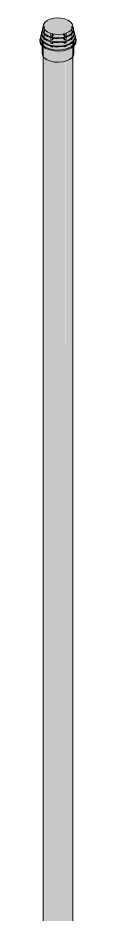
# Model space of a CAD drawing. Header units: metres. Extents: x 42.1 to 94.3, y -3.4 to 61.2.
# Drawn here: x 87.686 to 87.748, y 44.333 to 45.852 of the extents above; entities that cross this region are included whole.
import ezdxf

# ---------------------------------------------------------------- set-up
doc = ezdxf.new("R2010")
doc.units = ezdxf.units.M
doc.layers.add('P-PIPE', color=7, linetype='Continuous', lineweight=5)

# ---------------------------------------------------------------- blocks, each defined once
blk = doc.blocks.new('Terminal de Ventilacao - Serie Normal - Esgoto - MEP - Tigre - Standard-233324-3D_DT_01')
at = {"layer": 'P-PIPE', "true_color": 0xf5ebeb}
for points in [[(6.6611, 45.8239), (6.6693, 45.825), (6.6735, 45.826), (6.66, 45.8449), (6.6466, 45.8498), (6.6415, 45.8474), (6.6378, 45.8444), (6.6355, 45.841), (6.6349, 45.8373), (6.6362, 45.8335), (6.6388, 45.8304), (6.643, 45.8276), (6.6484, 45.8255), (6.6546, 45.8242), (6.66, 45.8239)], [(6.6735, 45.826), (6.6786, 45.8284), (6.6823, 45.8314), (6.6846, 45.8348), (6.6852, 45.8385), (6.684, 45.8421), (6.6813, 45.8454), (6.6771, 45.8483), (6.6717, 45.8504), (6.6655, 45.8516), (6.6575, 45.8518), (6.6525, 45.8513), (6.6466, 45.8498), (6.66, 45.8449), (6.6732, 45.8266)], [(6.6612, 45.8182), (6.6695, 45.8193), (6.675, 45.8209), (6.6802, 45.8236), (6.6837, 45.8266), (6.6857, 45.8297), (6.6863, 45.8337), (6.685, 45.8372), (6.6843, 45.8343), (6.6836, 45.8334), (6.6834, 45.8326), (6.6831, 45.8325), (6.6821, 45.8312), (6.6786, 45.8284), (6.6739, 45.826), (6.6739, 45.8223), (6.6712, 45.8215), (6.6695, 45.8231), (6.6693, 45.825), (6.6676, 45.8245), (6.66, 45.8239), (6.6535, 45.8244), (6.6521, 45.8247), (6.6521, 45.8227), (6.6502, 45.8209), (6.6478, 45.8216), (6.6478, 45.8257), (6.6423, 45.8281), (6.6386, 45.8307), (6.6378, 45.8316), (6.6366, 45.8316), (6.636, 45.8339), (6.6349, 45.837), (6.6344, 45.8361), (6.6338, 45.8323), (6.6354, 45.8279), (6.6386, 45.8245), (6.6434, 45.8216), (6.6495, 45.8195), (6.6543, 45.8186)], [(6.6613, 45.7975), (6.6702, 45.7986), (6.6765, 45.8002), (6.6826, 45.803), (6.6872, 45.8067), (6.6899, 45.8109), (6.6906, 45.8153), (6.6894, 45.8191), (6.6885, 45.815), (6.686, 45.8113), (6.6816, 45.8079), (6.6757, 45.8052), (6.6739, 45.8048), (6.6739, 45.8039), (6.6714, 45.803), (6.6705, 45.8039), (6.6675, 45.8033), (6.6611, 45.8027), (6.6521, 45.8034), (6.6514, 45.8035), (6.6505, 45.8026), (6.6478, 45.8033), (6.6478, 45.8043), (6.645, 45.8051), (6.6389, 45.8078), (6.6348, 45.8108), (6.6317, 45.8149), (6.6303, 45.8185), (6.6302, 45.8183), (6.6295, 45.8139), (6.6308, 45.8095), (6.6347, 45.8051), (6.6398, 45.8018), (6.6465, 45.7993), (6.6546, 45.7979), (6.6613, 45.7975)], [(6.6613, 45.8041), (6.6699, 45.8051), (6.6757, 45.8066), (6.6825, 45.8101), (6.6864, 45.8135), (6.6886, 45.8169), (6.6893, 45.8212), (6.688, 45.8252), (6.6872, 45.8216), (6.6844, 45.8177), (6.6799, 45.8144), (6.6739, 45.8115), (6.6739, 45.8098), (6.6714, 45.8089), (6.6693, 45.8107), (6.6675, 45.8104), (6.6611, 45.8098), (6.6521, 45.8101), (6.6503, 45.8084), (6.6478, 45.8092), (6.6478, 45.8114), (6.647, 45.8115), (6.6402, 45.8145), (6.6361, 45.8173), (6.6332, 45.8208), (6.632, 45.8247), (6.6315, 45.824), (6.6309, 45.8195), (6.6321, 45.8155), (6.6362, 45.8111), (6.6403, 45.8084), (6.6472, 45.8058), (6.6551, 45.8044), (6.6611, 45.8041)], [(6.6612, 45.8112), (6.6696, 45.8122), (6.6749, 45.8136), (6.6808, 45.8164), (6.685, 45.8201), (6.6872, 45.8238), (6.6878, 45.8273), (6.6865, 45.8312), (6.6857, 45.828), (6.6834, 45.8246), (6.679, 45.8213), (6.6739, 45.8189), (6.6739, 45.816), (6.6713, 45.8152), (6.6695, 45.8168), (6.6694, 45.8178), (6.6679, 45.8175), (6.6612, 45.8168), (6.6525, 45.8175), (6.6521, 45.8176), (6.6521, 45.8164), (6.6502, 45.8147), (6.6478, 45.8154), (6.6477, 45.8185), (6.6416, 45.821), (6.6374, 45.824), (6.6346, 45.8274), (6.6335, 45.8309), (6.6329, 45.8299), (6.6325, 45.8255), (6.6335, 45.822), (6.6373, 45.8179), (6.6416, 45.8151), (6.6473, 45.8129), (6.654, 45.8115)], [(6.6366, 45.8315), (6.6378, 45.8316), (6.6366, 45.8331), (6.6366, 45.8316)], [(6.6831, 45.8326), (6.6836, 45.8326), (6.6834, 45.833), (6.6831, 45.8326)], [(6.6612, 45.7767), (6.6681, 45.7774), (6.6745, 45.7791), (6.6745, 45.7978), (6.6675, 45.7962), (6.6611, 45.7957), (6.6521, 45.7963), (6.6444, 45.7981), (6.638, 45.8009), (6.6335, 45.8042), (6.6331, 45.8046), (6.6331, 45.7912), (6.6343, 45.7873), (6.6373, 45.7837), (6.6418, 45.7807), (6.6485, 45.7782), (6.6546, 45.7771), (6.6611, 45.7767)], [(6.6745, 45.7791), (6.6799, 45.7816), (6.6844, 45.7855), (6.6864, 45.7885), (6.687, 45.7924), (6.6868, 45.8043), (6.6821, 45.8009), (6.6765, 45.7983), (6.6745, 45.7978), (6.6745, 45.7878)]]:
    blk.add_hatch(color=7, dxfattribs=at).paths.add_polyline_path(points)
h = blk.add_hatch(color=7, dxfattribs=at)
h.paths.add_polyline_path([(6.6767, 45.7983), (6.6832, 45.8015), (6.6875, 45.8049), (6.6903, 45.8092), (6.6909, 45.8143), (6.6906, 45.8152), (6.6898, 45.8108), (6.6869, 45.8065), (6.682, 45.8027), (6.6765, 45.8002), (6.6766, 45.7986)])
h.paths.add_polyline_path([(6.6759, 45.8053), (6.6822, 45.8083), (6.6862, 45.8115), (6.6889, 45.816), (6.6895, 45.8201), (6.6892, 45.821), (6.6886, 45.8169), (6.686, 45.8129), (6.6816, 45.8094), (6.6757, 45.8065), (6.6758, 45.8056)])
h.paths.add_polyline_path([(6.6751, 45.8122), (6.6807, 45.8148), (6.685, 45.8183), (6.6874, 45.822), (6.688, 45.8267), (6.6878, 45.8273), (6.6868, 45.8227), (6.6844, 45.8193), (6.6799, 45.8159), (6.6749, 45.8136)])
h.paths.add_polyline_path([(6.6743, 45.8191), (6.6806, 45.8223), (6.6836, 45.8248), (6.686, 45.8284), (6.6866, 45.8326), (6.6863, 45.8335), (6.6854, 45.8292), (6.6834, 45.8261), (6.6788, 45.8227), (6.6742, 45.8205), (6.6742, 45.8201)])
h = blk.add_hatch(color=7, dxfattribs=at)
h.paths.add_polyline_path([(6.6614, 45.7956), (6.6695, 45.7965), (6.6766, 45.7986), (6.6765, 45.8002), (6.6675, 45.7981), (6.6611, 45.7975), (6.6519, 45.7982), (6.6444, 45.8), (6.6384, 45.8027), (6.6339, 45.8058), (6.6308, 45.8095), (6.6295, 45.8139), (6.6291, 45.8122), (6.6308, 45.8073), (6.6344, 45.8033), (6.6393, 45.8001), (6.6459, 45.7976), (6.6549, 45.796), (6.6613, 45.7956)])
h.paths.add_polyline_path([(6.6613, 45.8027), (6.6706, 45.8039), (6.6759, 45.8053), (6.6757, 45.8066), (6.6673, 45.8047), (6.6611, 45.8041), (6.652, 45.8048), (6.6464, 45.806), (6.6397, 45.8088), (6.635, 45.8122), (6.6321, 45.8155), (6.6308, 45.8197), (6.6307, 45.8181), (6.6322, 45.8139), (6.6359, 45.8098), (6.6403, 45.807), (6.6478, 45.8043), (6.6546, 45.803), (6.6613, 45.8027)])
h.paths.add_polyline_path([(6.6612, 45.8098), (6.6696, 45.8108), (6.6751, 45.8122), (6.6749, 45.8136), (6.668, 45.8118), (6.6612, 45.8112), (6.6521, 45.8119), (6.647, 45.813), (6.6401, 45.816), (6.636, 45.8191), (6.6334, 45.8226), (6.6323, 45.8262), (6.632, 45.8248), (6.6337, 45.8202), (6.6371, 45.8165), (6.6411, 45.8139), (6.6472, 45.8115), (6.6546, 45.8101), (6.6611, 45.8098)])
h.paths.add_polyline_path([(6.6612, 45.8168), (6.6695, 45.8179), (6.6743, 45.8191), (6.6739, 45.8204), (6.6679, 45.8189), (6.6612, 45.8182), (6.6539, 45.8187), (6.6473, 45.8201), (6.6416, 45.8225), (6.6376, 45.8254), (6.6349, 45.8286), (6.6338, 45.8323), (6.6335, 45.8309), (6.6351, 45.8267), (6.638, 45.8234), (6.643, 45.8203), (6.6481, 45.8184), (6.6551, 45.8171), (6.6612, 45.8168)])
h = blk.add_hatch(color=7, dxfattribs=at)
h.paths.add_polyline_path([(6.6505, 45.8026), (6.6505, 45.8037), (6.6478, 45.8043), (6.6481, 45.8032), (6.6501, 45.8027)])
h.paths.add_polyline_path([(6.6505, 45.8084), (6.6505, 45.8108), (6.6478, 45.8114), (6.6481, 45.8091), (6.6503, 45.8084)])
h.paths.add_polyline_path([(6.6505, 45.8146), (6.6505, 45.8179), (6.6478, 45.8185), (6.6478, 45.8154), (6.6502, 45.8147)])
h.paths.add_polyline_path([(6.6505, 45.8209), (6.6502, 45.8251), (6.6478, 45.8255), (6.6481, 45.8216), (6.6502, 45.8209)])
h = blk.add_hatch(color=7, dxfattribs=at)
h.paths.add_polyline_path([(6.6505, 45.8026), (6.6514, 45.8035), (6.6505, 45.8037), (6.6505, 45.8027)])
h.paths.add_polyline_path([(6.6505, 45.8084), (6.6521, 45.8105), (6.6505, 45.8106), (6.6505, 45.8087)])
h.paths.add_polyline_path([(6.6505, 45.8146), (6.6521, 45.8164), (6.6519, 45.8176), (6.6505, 45.8179), (6.6505, 45.816)])
h.paths.add_polyline_path([(6.6505, 45.8209), (6.6521, 45.8227), (6.652, 45.8247), (6.6505, 45.8249), (6.6505, 45.8212)])
h = blk.add_hatch(color=7, dxfattribs=at)
h.paths.add_polyline_path([(6.6714, 45.803), (6.6714, 45.8041), (6.6706, 45.8037), (6.671, 45.8034)])
h.paths.add_polyline_path([(6.6714, 45.8089), (6.6713, 45.8112), (6.6696, 45.8105), (6.6709, 45.8093)])
h.paths.add_polyline_path([(6.6714, 45.8151), (6.6714, 45.8184), (6.6695, 45.8179), (6.6695, 45.8168), (6.6713, 45.8152)])
h.paths.add_polyline_path([(6.6714, 45.8214), (6.6714, 45.8255), (6.6695, 45.8249), (6.6695, 45.8231), (6.6712, 45.8215)])
h = blk.add_hatch(color=7, dxfattribs=at)
h.paths.add_polyline_path([(6.6714, 45.803), (6.6739, 45.8039), (6.6739, 45.8048), (6.6714, 45.8039), (6.6714, 45.8034)])
h.paths.add_polyline_path([(6.6714, 45.8089), (6.6739, 45.8098), (6.6739, 45.8119), (6.6714, 45.811), (6.6714, 45.8093)])
h.paths.add_polyline_path([(6.6714, 45.8151), (6.6739, 45.8162), (6.6739, 45.819), (6.6714, 45.8184), (6.6714, 45.8155)])
h.paths.add_polyline_path([(6.6714, 45.8214), (6.6739, 45.8223), (6.6737, 45.8261), (6.6725, 45.8258), (6.6714, 45.8255), (6.6714, 45.8214)])
at = {"layer": 'P-PIPE'}
for p, q in [((6.634, 45.8348), (6.6337, 45.8336)), ((6.6364, 45.8379), (6.6364, 45.8329)), ((6.6836, 45.8329), (6.6836, 45.8379)), ((6.6836, 45.8326), (6.6836, 45.8334)), ((6.6864, 45.8336), (6.6861, 45.8348)), ((6.6311, 45.8226), (6.6308, 45.8213)), ((6.6325, 45.8287), (6.6322, 45.8275)), ((6.6364, 45.8317), (6.6364, 45.8267)), ((6.6364, 45.8254), (6.6364, 45.8204)), ((6.6364, 45.8192), (6.6364, 45.8172)), ((6.6366, 45.8315), (6.6366, 45.8331)), ((6.6378, 45.8316), (6.6366, 45.8315)), ((6.6478, 45.8216), (6.6478, 45.8257)), ((6.6478, 45.8154), (6.6478, 45.8185)), ((6.6505, 45.8209), (6.6505, 45.825)), ((6.6521, 45.8227), (6.6505, 45.8209)), ((6.6521, 45.8247), (6.6521, 45.8227)), ((6.6695, 45.8231), (6.6695, 45.825)), ((6.6714, 45.8214), (6.6695, 45.8231)), ((6.6714, 45.8214), (6.6714, 45.8255)), ((6.6714, 45.8151), (6.6714, 45.8184)), ((6.6739, 45.8223), (6.6739, 45.8262)), ((6.6739, 45.816), (6.6739, 45.819)), ((6.6836, 45.8326), (6.6831, 45.8326)), ((6.6836, 45.8267), (6.6836, 45.8317)), ((6.6836, 45.8204), (6.6836, 45.8254)), ((6.6836, 45.8146), (6.6836, 45.8192)), ((6.6879, 45.8275), (6.6876, 45.8287)), ((6.6893, 45.8213), (6.689, 45.8226)), ((6.6297, 45.8168), (6.6293, 45.8152)), ((6.633, 45.8129), (6.633, 45.7918)), ((6.6364, 45.817), (6.6364, 45.8146)), ((6.6478, 45.8092), (6.6478, 45.8114)), ((6.6478, 45.8033), (6.6478, 45.8043)), ((6.6505, 45.8146), (6.6505, 45.8179)), ((6.6521, 45.8164), (6.6505, 45.8146)), ((6.6505, 45.8084), (6.6505, 45.8108)), ((6.6521, 45.8102), (6.6505, 45.8084)), ((6.6505, 45.8026), (6.6505, 45.8037)), ((6.6514, 45.8035), (6.6505, 45.8026)), ((6.6521, 45.8176), (6.6521, 45.8164)), ((6.6521, 45.8105), (6.6521, 45.8102)), ((6.6695, 45.8168), (6.6695, 45.8179)), ((6.6714, 45.8151), (6.6695, 45.8168)), ((6.6695, 45.8106), (6.6695, 45.8108)), ((6.6714, 45.8089), (6.6695, 45.8106)), ((6.6714, 45.803), (6.6705, 45.8039)), ((6.6714, 45.8089), (6.6714, 45.8112)), ((6.6714, 45.803), (6.6714, 45.8041)), ((6.6739, 45.8098), (6.6739, 45.8119)), ((6.6739, 45.8039), (6.6739, 45.8048)), ((6.687, 45.7918), (6.687, 45.8129)), ((6.6908, 45.8152), (6.6904, 45.8168))]:
    blk.add_line(p, q, dxfattribs=at)
for points in [[(6.6466, 45.8498, 0), (6.6415, 45.8474, 0), (6.6378, 45.8444, 0), (6.6355, 45.841, 0), (6.6349, 45.8373, 0), (6.6361, 45.8337, 0), (6.6388, 45.8304, 0), (6.643, 45.8276, 0), (6.6484, 45.8255, 0), (6.6546, 45.8242, 0), (6.6611, 45.8239, 0), (6.6676, 45.8245, 0), (6.6735, 45.826, 0)], [(6.6735, 45.826, 0), (6.6786, 45.8284, 0), (6.6823, 45.8314, 0), (6.6846, 45.8348, 0), (6.6852, 45.8385, 0), (6.684, 45.8421, 0), (6.6813, 45.8454, 0), (6.6771, 45.8483, 0), (6.6717, 45.8504, 0), (6.6655, 45.8516, 0), (6.659, 45.8519, 0), (6.6525, 45.8513, 0), (6.6466, 45.8498, 0)], [(6.6341, 45.8349, 0), (6.6335, 45.831, 0), (6.6347, 45.8272, 0), (6.6376, 45.8237, 0), (6.642, 45.8207, 0), (6.6477, 45.8185, 0), (6.6543, 45.8172, 0), (6.6612, 45.8168, 0), (6.668, 45.8175, 0), (6.6743, 45.8191, 0)], [(6.6742, 45.8205, 0), (6.6679, 45.8189, 0), (6.6612, 45.8182, 0), (6.6543, 45.8186, 0), (6.6479, 45.8199, 0), (6.6422, 45.8221, 0), (6.6378, 45.825, 0), (6.6349, 45.8285, 0), (6.6338, 45.8323, 0), (6.6344, 45.8361, 0), (6.6348, 45.8371, 0)], [(6.6366, 45.8315, 0), (6.6365, 45.8324, 0), (6.6365, 45.8332, 0)], [(6.6852, 45.8373, 0), (6.6863, 45.8335, 0), (6.6857, 45.8297, 0), (6.6834, 45.8261, 0), (6.6794, 45.823, 0), (6.6742, 45.8205, 0)], [(6.6743, 45.8191, 0), (6.6796, 45.8216, 0), (6.6836, 45.8248, 0), (6.686, 45.8284, 0), (6.6866, 45.8323, 0), (6.686, 45.835, 0)], [(6.6305, 45.8191, 0), (6.6302, 45.8183, 0), (6.6295, 45.8139, 0), (6.6308, 45.8095, 0), (6.6342, 45.8054, 0), (6.6393, 45.802, 0), (6.6459, 45.7994, 0), (6.6534, 45.7979, 0), (6.6613, 45.7975, 0), (6.6692, 45.7983, 0), (6.6765, 45.8002, 0)], [(6.6312, 45.8228, 0), (6.6305, 45.8185, 0), (6.6319, 45.8142, 0), (6.6351, 45.8103, 0), (6.6401, 45.807, 0), (6.6464, 45.8046, 0), (6.6536, 45.8031, 0), (6.6613, 45.8027, 0), (6.6689, 45.8034, 0), (6.6759, 45.8053, 0)], [(6.6757, 45.8066, 0), (6.6688, 45.8048, 0), (6.6613, 45.8041, 0), (6.6537, 45.8045, 0), (6.6465, 45.8059, 0), (6.6403, 45.8084, 0), (6.6354, 45.8117, 0), (6.6321, 45.8155, 0), (6.6308, 45.8197, 0), (6.6315, 45.824, 0), (6.6319, 45.8248, 0)], [(6.6326, 45.8288, 0), (6.632, 45.8248, 0), (6.6333, 45.8207, 0), (6.6363, 45.817, 0), (6.6411, 45.8139, 0), (6.647, 45.8115, 0), (6.6539, 45.8101, 0), (6.6612, 45.8098, 0), (6.6685, 45.8105, 0), (6.6751, 45.8122, 0)], [(6.6749, 45.8136, 0), (6.6684, 45.8119, 0), (6.6612, 45.8112, 0), (6.654, 45.8115, 0), (6.6472, 45.8129, 0), (6.6412, 45.8152, 0), (6.6366, 45.8184, 0), (6.6335, 45.822, 0), (6.6323, 45.826, 0), (6.6329, 45.8301, 0), (6.6333, 45.8309, 0)], [(6.6505, 45.8209, 0), (6.6491, 45.8212, 0), (6.6478, 45.8216, 0)], [(6.6739, 45.8223, 0), (6.6727, 45.8218, 0), (6.6714, 45.8214, 0)], [(6.6866, 45.8313, 0), (6.6878, 45.8273, 0), (6.6872, 45.8233, 0), (6.6847, 45.8195, 0), (6.6805, 45.8162, 0), (6.6749, 45.8136, 0)], [(6.6751, 45.8122, 0), (6.6807, 45.8148, 0), (6.6849, 45.8182, 0), (6.6874, 45.822, 0), (6.6881, 45.8261, 0), (6.6874, 45.829, 0)], [(6.688, 45.8253, 0), (6.6893, 45.8211, 0), (6.6886, 45.8169, 0), (6.686, 45.8129, 0), (6.6816, 45.8094, 0), (6.6757, 45.8066, 0)], [(6.6759, 45.8053, 0), (6.6818, 45.808, 0), (6.6862, 45.8115, 0), (6.6889, 45.8156, 0), (6.6896, 45.8199, 0), (6.6888, 45.823, 0)], [(6.6765, 45.8002, 0), (6.6826, 45.803, 0), (6.6872, 45.8067, 0), (6.6899, 45.8109, 0), (6.6906, 45.8153, 0), (6.6895, 45.8192, 0)], [(6.6767, 45.7983, 0), (6.6693, 45.7964, 0), (6.6614, 45.7956, 0), (6.6533, 45.796, 0), (6.6457, 45.7976, 0), (6.6391, 45.8002, 0), (6.6339, 45.8037, 0), (6.6305, 45.8078, 0), (6.6291, 45.8122, 0), (6.6298, 45.8167, 0)], [(6.6505, 45.8146, 0), (6.6491, 45.815, 0), (6.6478, 45.8154, 0)], [(6.6505, 45.8084, 0), (6.6491, 45.8087, 0), (6.6478, 45.8092, 0)], [(6.6505, 45.8026, 0), (6.6491, 45.8029, 0), (6.6478, 45.8033, 0)], [(6.6739, 45.816, 0), (6.6727, 45.8155, 0), (6.6714, 45.8151, 0)], [(6.6739, 45.8098, 0), (6.6727, 45.8093, 0), (6.6714, 45.8089, 0)], [(6.6739, 45.8039, 0), (6.6727, 45.8035, 0), (6.6714, 45.803, 0)], [(6.6904, 45.8166, 0), (6.691, 45.8137, 0), (6.6903, 45.8092, 0), (6.6875, 45.8049, 0), (6.6829, 45.8012, 0), (6.6767, 45.7983, 0)], [(6.6745, 45.7791, 0), (6.6681, 45.7774, 0), (6.6612, 45.7767, 0), (6.6542, 45.7771, 0), (6.6475, 45.7784, 0), (6.6418, 45.7807, 0), (6.6373, 45.7837, 0), (6.6343, 45.7873, 0), (6.6331, 45.7912, 0), (6.633, 45.7918, 0)], [(6.687, 45.7924, 0), (6.6864, 45.7885, 0), (6.684, 45.7848, 0), (6.6799, 45.7816, 0), (6.6745, 45.7791, 0)]]:
    blk.add_polyline3d(points, dxfattribs=at)

msp = doc.modelspace()

# ---------------------------------------------------------------- hatches: boundary and pattern name
at = {"layer": 'P-PIPE', "true_color": 0x400080}
for points in [[(87.6955, 41.6916), (87.6955, 45.7826), (87.6938, 45.7837), (87.6916, 45.7863), (87.6916, 41.6984), (87.693, 41.6945), (87.6954, 41.6916)], [(87.7176, 41.6851), (87.7247, 41.6859), (87.73, 41.6873), (87.7299, 45.7788), (87.724, 45.7773), (87.7176, 45.7767), (87.7107, 45.7771), (87.7041, 45.7784), (87.6983, 45.7807), (87.6955, 45.7826), (87.6955, 41.6915), (87.7009, 41.6883), (87.7051, 41.6867), (87.7112, 41.6854)], [(87.73, 41.6873), (87.735, 41.6897), (87.7388, 41.6926), (87.741, 41.6961), (87.7416, 41.6997), (87.7415, 45.7864), (87.7405, 45.7848), (87.7365, 45.7816), (87.73, 45.7788), (87.73, 41.6896)]]:
    msp.add_hatch(color=196, dxfattribs=at).paths.add_polyline_path(points)

# ---------------------------------------------------------------- linework, layer by layer
at = {"layer": 'P-PIPE'}
for p, q in [((87.6916, 45.8129), (87.6916, 41.6476)), ((87.7416, 41.6476), (87.7416, 45.8129))]:
    msp.add_line(p, q, dxfattribs=at)

# ---------------------------------------------------------------- block references
msp.add_blockref('Terminal de Ventilacao - Serie Normal - Esgoto - MEP - Tigre - Standard-233324-3D_DT_01', (81.0565, 0), dxfattribs=at)

doc.saveas('drawing.dxf')
